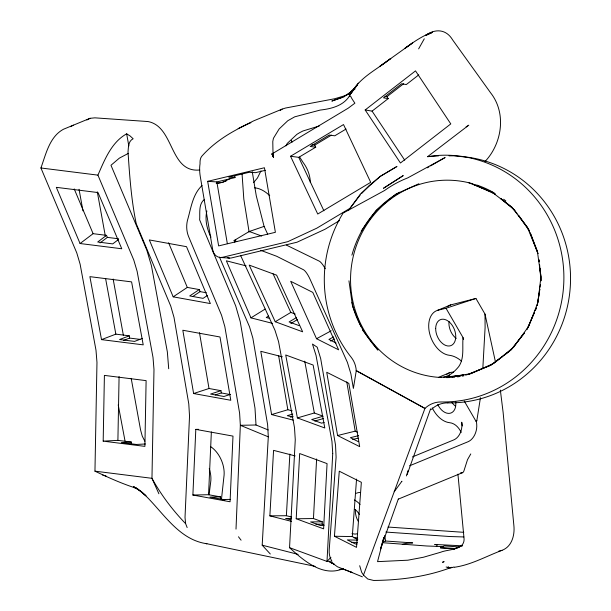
<?xml version="1.0" encoding="UTF-8"?>
<svg xmlns="http://www.w3.org/2000/svg" width="611" height="611" viewBox="0 0 611 611"><rect width="100%" height="100%" fill="white"/><g stroke="black" fill="none" stroke-linecap="round" stroke-linejoin="round"><path stroke-width="0.92" d="M137.666 488.701C122.994 484.126 108.811 477.787 94.957 471.165L96.973 362.384L95.996 350.218L80.11 264.135L76.765 252.878L40.922 167.979C45.901 154.278 49.499 136.734 63.498 129.234L90.023 118.32L94.858 117.839L147.946 121.543C174.532 126.439 169.232 173.028 199.728 169.995M103.183 441.142L104.405 375.398L146.113 380.63L144.891 446.374L103.183 441.142L117.9 440.371L131.304 442.051L131.273 443.624M117.9 440.371L119.084 376.529M461.526 361.185L459.632 359.604A31.39 20.621 67.6 0 0 449.245 355.266A23.745 15.596 67.6 0 1 429.754 333.95A23.745 15.596 67.6 0 1 437.545 310.342L445.999 308.25L463.039 337.6C462.145 347.185 464.589 358.115 458.739 366.592C454.378 371.908 448.459 377.3 441.165 377.247M195.81 429.38L232.99 436.117L230.064 501.768L192.885 495.032L195.81 429.38L198.575 429.319M224.863 500.058L220.403 499.248L220.51 496.888L208.557 494.719L211.36 431.924M343.581 568.497C323.036 577.563 303.682 560.654 289.545 547.67L295.266 439.737L294.494 427.624L278.555 341.587L274.988 330.291L240.589 255.444M296.205 518.777L299.665 453.545L327.068 463.612L323.609 528.836L296.205 518.777L313.458 518.533L322.264 521.771L322.142 524.116L323.784 524.719M313.458 518.533L316.613 458.976M270.306 554.001L262.188 545.188L268.298 436.834L267.626 424.668L252.87 338.173L249.525 326.801L219.494 257.155M291.462 521.374L269.871 515.852L273.56 450.368L295.151 455.898M291.592 517.051L286.383 515.715L289.866 454.034M482.827 368.441L485.103 327.519L484.997 314.077L475.931 298.458L450.788 304.889L437.545 310.342M334.438 536.252L339.265 471.196L361.353 482.3L356.526 547.357L334.438 536.252L352.28 536.573L357.802 539.345M352.28 536.573L356.549 479.055M206.854 210.955C204.723 219.945 206.961 229.041 210.971 237.16M209.061 494.788L210.627 482.56A23.745 15.596 67.6 0 0 209.26 468.629M408.11 470.432L406.43 475.946M539.185 293.868L537.237 305.485M539.444 292.005L539.849 289.209M464.253 401.053L476.022 421.33L476.801 420.849L480.445 397.723M537.191 305.385L539.757 289.011M540.04 287.193L540.468 284.466M468.797 125.156L427.578 156.683A125.362 116.51 -80.5 0 1 445.64 155.194A123.468 119.725 -82.2 0 1 563.869 279.861A123.468 119.725 -82.2 0 1 441.165 401.969A23.745 23.027 -82.2 0 0 424.943 408.415L356.259 370.648L353.387 388.413L350.882 373.81L347.415 362.407L310.212 279.563A9.501 2.192 62.6 0 0 303.522 269.772L276.623 256.246L260.698 250.327M407.163 474.48L430.511 409.072M380.485 549.068L383.891 537.367L377.537 561.646L407.873 560.195L423.492 557.224L440.668 552.237C448.802 548.892 465.941 550.496 463.932 537.275L457.929 474.144M260.989 170.859L257.43 178.015L253.649 182.475M398.341 498.935L380.439 549.243M451.735 567.283C426.86 576.738 400.113 580.206 373.611 580.45L367.746 579.007L363.484 575.088L424.943 408.415L356.221 370.64M351.905 255.161C359.069 229.064 375.849 205.342 399.785 192.228M534.144 313.252L527.178 329.176M535.236 310.648L536.321 308.036M527.178 329.016L534.388 312.412M535.152 310.663L536.29 308.043M158.891 493.772L151.963 478.314L153.987 369.533L153.002 357.366L137.116 271.292L133.778 260.026L97.928 175.136C104.565 159.998 111.423 142.248 126.668 133.824L130.013 135.894L133.152 138.766C128.264 140.965 128.447 147.343 128.027 151.803C129.601 175.8 131.319 200.209 136.238 223.718L170.736 306.042L174.013 317.399L188.784 403.909L189.525 416.099L185.018 517.395L185.622 523.642L187.157 527.568M286.017 145.869L287.216 143.432L296.893 134.344L299.596 132.702L302.934 130.991L319.263 125.988M418.627 48.872L424.278 38.798M349.24 96.385L350.645 96.171A9.501 2.467 52.2 0 0 352.746 99.975L354.884 103.19L348.247 108.147L271.513 154.224L273.01 153.422L272.781 141.5L273.445 138.262L279.151 128.952L287.789 120.734L294.708 116.831L320.172 110.079C331.544 108.758 343.901 105.756 350.042 95.064M350.981 93.521L351.684 92.368M361.193 231.103L376.185 210.299L395.867 194.145L418.894 183.758M351.776 92.185C360.627 76.856 377.491 69.188 390.796 58.442L379.989 66.24L412.7 42.831L405.017 48.284C413.525 42.044 422.3 35.896 432.298 32.284L426.615 34.964L432.298 32.284M358.313 83.134L349.912 94.774L354.472 88.832M401.679 481.544L401.923 481.208L394.194 491.748M348.316 210.635L360.643 193.771L380.263 176.35L396.974 166.459L380.34 176.35L369.082 185.645L361.468 193.664M524.521 332.888L510.995 350.004L524.459 332.873M355.617 87.342L357.328 85.112L348.217 94.361L353.135 90.39L345.047 95.805L350.042 93.277L340.228 98.279M470.768 453.935L467.499 459.701L463.886 471.012A4.751 3.116 67.6 0 1 460.725 472.685M484.966 161.609C502.143 143.448 506.664 113.15 490.61 92.819L452.713 40.02C446.236 29.038 435.338 28.412 425.447 35.469L432.389 32.246M360.2 195.001L350.042 208.282L316.826 228.163L287.819 241.658L222.488 257.307A9.501 8.31 -86.4 0 1 212.743 249.975L200.301 176.655A23.798 11.12 76.5 0 1 200.041 163.817C199.95 161.273 200.087 158.509 201.661 156.393C214.728 141.531 232.004 131.212 249.853 123.101L250.892 122.742M330.918 557.347L327.007 561.425L289.545 547.67M202.058 185.53C192.427 194.466 190.945 208.718 187.378 220.663C186.195 225.955 186.538 231.546 188.593 236.587L221.556 315.245L224.833 326.602L239.604 413.12L240.344 425.302L236.006 529.126M476.022 421.33L476.801 420.849M350.645 92.383L354.96 88.832M348.217 94.361L355.006 88.794M204.517 199.377C198.277 204.036 200.156 213.201 199.644 219.853L235.67 305.821L240.215 321.577L254.986 408.095L256.017 424.996L268.237 429.961M502.876 356.343L490.702 365.256L469.156 374.131M504.35 355.19L509.513 351.157M365.164 109.965L415.511 70.876L450.788 123.911L400.442 163L365.164 109.965L372.076 111.126L404.726 160.204M385.06 96.393L386.923 96.706L403.581 83.768M372.076 111.126L388.191 98.615L386.923 96.706M418.756 74.878L406.3 84.555L401.633 83.768L383.525 97.829L388.191 98.615M80.064 243.529L121.772 248.761L98.043 192.572L56.334 187.34L80.064 243.529L93.109 233.677L106.513 235.357L107.368 237.381L118.618 238.794M106.513 235.357L97.707 242.009L112.714 243.888L118.58 239.459M100.028 242.926L107.368 237.381M510.238 350.569L490.702 365.256L468.186 374.268M173.188 296.839L210.36 303.575L186.515 246.676L149.336 239.94L173.188 296.839L187.302 287.407L199.247 289.576L200.11 291.623L206.35 292.753M199.247 289.576L189.723 295.938L203.096 298.359L207.496 295.426M192.778 296.518L200.11 291.623M280.182 110.415L282.229 109.079L285.497 108.04L334.706 98.745L346.315 95.308M246.149 265.877L226.36 260.813L250.953 317.857L265.128 309.09M268.557 316.07L266.228 317.514L269.81 318.43M290.553 156.256L343.519 124.56L370.701 182.33L317.743 214.033L290.553 156.256L298.756 157.348L315.711 147.205L314.734 145.128L311.969 144.754M314.734 145.128L331.406 135.146M346.07 129.036L334.767 135.802L329.23 135.062L310.174 146.464L315.711 147.205M267.649 234.112L264.089 226.398L249.25 231.485L234.089 240.551L234.792 242.193M339.624 220.518L325.029 229.255L296.984 242.231L231.661 257.888A9.501 8.31 -86.4 0 1 227.368 257.621M275.24 321.745L302.651 331.804L276.615 275.164L249.204 265.098L275.24 321.745L290.813 312.435L295.22 314.046M296.388 317.598L289.11 321.951L298.97 325.571M290.859 323.509L297.328 319.637M427.303 167.796L428.922 166.864M430.541 165.932L445.121 157.531L407.774 177.87A107.796 104.534 -82.2 0 0 384.602 190.487L343.092 213.094A123.468 119.725 -82.2 0 0 351.142 357.221A23.745 23.027 -82.2 0 1 356.259 370.648M454.301 567.283C471.196 564.908 486.226 556.239 502.021 550.328C511.987 546.654 514.92 534.946 513.859 525.361L503.128 412.478L500.348 390.093M316.536 338.723L338.624 349.828L312.786 292.394L290.699 281.289L316.536 338.723L331.193 330.803M333.637 336.89L328.932 339.433L336.081 343.031M330.643 341.075L334.568 338.952M86.899 119.985L90.023 118.32M128.356 153.384L119.374 158.127L110.973 165.283L146.823 250.182L151.452 265.8L167.345 351.883L168.705 368.754M70.456 126.698L73.427 125.148M238.145 128.593L253.817 120.795L282.229 109.079M230.156 178.611L222.351 182.391L217.027 183.308M438.82 377.193L449.574 372.771M412.372 456.944L453.828 439.882A14.244 10.051 -82.6 0 0 461.725 422.209L462.283 425.92M409.576 465.803L468.064 441.73A14.267 9.761 -77.2 0 0 476.702 424.156L476.404 421.01M398.319 499.118L462.313 472.769M383.051 542.079L385.625 541.018L412.677 542.912A8.31 1.94 -10.3 0 0 402.237 544.47M440.409 547.479L454.309 548.449L450.689 548.655L440.523 548.082L440.409 547.479L444.281 545.89L459.144 546.929L453.744 549.09L461.885 545.745M453.981 567.023L450.391 567.993L446.122 567.016M443.914 561.7L442.494 562.273L444.014 561.708M226.551 180.764L222.351 182.391L216.21 183.407M101.51 339.624L143.218 344.856L131.594 281.885L89.893 276.653L101.51 339.624L115.853 334.141L129.257 335.821L129.677 338.082L139.988 339.38M129.257 335.821L119.58 339.525L134.58 341.404L142.5 338.372M123.514 340.442L129.677 338.082M339.716 98.241L331.826 101.082L344.558 96.584M235.815 239.97L234.089 240.551L236.747 241.528M445.999 308.25L475.931 298.458M193.618 393.537L230.798 400.274L219.991 336.982L182.819 330.245L193.618 393.537L209.008 388.504L220.953 390.673L221.342 392.949L230.255 394.569M220.953 390.673L210.574 394.064L223.947 396.493L230.003 394.507M215.286 394.927L221.342 392.949M282.381 356.824L260.79 351.302L271.59 414.579L287.842 409.737L292.18 410.844M292.768 414.037L287.277 415.671L292.654 417.046M290.408 417.13L293.158 416.312M297.381 417.924L324.792 427.983L313.13 365.042L285.719 354.983L297.381 417.924L314.337 412.99L323.143 416.221L311.702 419.551L321.562 423.171L324.197 422.407M314.757 421.048L323.563 418.489M467.782 125.897L466.14 126.706L466.926 126.683M498.622 551.221L502.021 550.328M337.585 435.528L359.68 446.641L348.828 383.38L326.732 372.267L337.585 435.528L355.212 431.152L357.58 432.344M358.649 435.635L350.416 437.682L358.359 441.677M352.639 439.5L358.13 438.133M207.679 181.345L264.433 167.75L275.393 232.302L218.639 245.905L207.679 181.345L216.852 181.925L235.021 177.572L234.761 176.021M265.426 170.286L255.436 172.676L249.242 172.287L228.827 177.182L235.021 177.572M343.489 568.62L339.212 569.551M463.642 375.123L446.198 377.56L470.997 373.642L494.024 363.255L513.706 347.109L528.698 326.305L537.986 302.246L540.934 276.592L539.987 268.221M465.483 374.871L467.316 374.612L465.475 374.826M443.349 377.331L463.627 375.032M427.578 156.683L438.545 155.874M131.304 442.051L121.375 442.57L136.375 444.457L145.403 443.983M430.495 409.156L431.572 409.332A23.745 23.027 -82.2 0 1 447.794 402.878M256.017 424.996L240.344 425.302L268.298 436.834M192.885 495.032L208.557 494.719M220.51 496.888L209.932 497.094L223.305 499.515L230.355 499.378M322.264 521.771L310.617 521.931L320.477 525.552L324.059 525.498M315.872 524.2L322.142 524.116M269.871 515.852L286.383 515.715M291.218 518.426L285.643 518.472L291.019 519.846M449.032 155.828L453.797 155.813L469.072 157.401A123.468 119.725 -82.2 0 1 570.078 289.446A123.468 119.725 -82.2 0 1 447.825 402.886M357.527 540.109L347.338 539.925L355.281 543.92L357.13 543.95M351.791 542.347L357.351 542.446M220.319 257.498L229.492 258.079M382.578 542.705L426.837 545.997L443.265 546.616M387.947 527.033L463.787 532.326M463.825 536.947L450.024 536.542L385.862 532.066M353.998 537.802L357.71 538.062M462.649 545.837L434.711 544.447A8.31 1.94 -10.3 0 1 436.292 546.425M40.922 167.979L97.928 175.136M94.957 471.165L151.963 478.314C161.083 494.864 172.508 510.055 185.622 523.642M254.436 187.776C260.309 188.28 265.579 191.625 269.703 195.665M315.139 566.366L205.38 543.416L206.908 543.744C177.503 539.643 162.159 510.368 141.889 492.168L145.991 495.834L137.597 488.976L141.775 492L133.419 486.501L137.811 489.205L134.069 487.357L136.711 488.288M250.953 317.857L272.544 323.379M271.59 414.579L293.181 420.108M262.188 545.188L298.153 554.391M102.595 475.045L106.161 476.091M249.25 231.485L261.668 236.045M329.314 561.998L333.362 563.487L330.75 562.502L334.186 564.236L332.69 563.304L337.448 566.787L352.226 572.553L341.58 568.467M468.576 182.666L491.855 192.037L495.582 194.313L473.601 184.331L491.855 192.037L511.934 207.305L517.143 213.506M349.828 571.629L362.392 576.837M286.506 245.164L319.377 261.202A9.501 2.093 60.6 0 1 325.243 268.695M500.783 198.445L511.934 207.305L527.446 227.445L529.615 231.195L518.227 215.041M500.608 198.491L514.974 210.428M362.445 329.963L377.957 350.095C365.92 336.302 355.571 320.447 351.982 302.277M238.473 536.771L241.085 540.208M518.77 215.607L527.446 227.445L538.039 253.557M363.484 575.088L361.651 572.263L359.688 565.717M299.68 157.103L303.232 162.663A23.745 15.596 67.6 0 1 310.357 182.643M449.184 375.093L450.124 376.712M144.83 441.234L142.264 436.139L140.561 429.923L131.197 378.369M461.221 432.443C458.968 427.677 454.981 423.171 449.421 422.659A23.745 15.596 67.6 0 1 432.237 407.843M298.756 157.348L323.914 210.81M273.064 273.812L290.813 312.435M291.34 140.431L292.096 142.134M74.198 188.898L93.109 233.677M168.59 242.766L187.302 287.407M360.872 326.289L352.555 306.332L348.957 280.816M273.522 157.455L272.766 155.629L273.522 157.455L272.834 153.407L273.407 156.958M530.287 232.928L537.336 251.075L540.934 276.592L541.041 280.823L539.444 264.693M530.272 232.974L537.848 253.428M249.12 232.043L243.82 199.171L242.078 174.104M264.089 226.398L256.299 195.948L252.251 171.699M484.997 314.077L495.384 361.605M125.026 440.974L118.221 404.872M463.039 337.6L463.413 339.449M304.729 361.154L314.337 412.99M105.596 278.57L115.853 334.141M384.632 535.572L385.625 541.018M97.294 191.839L105.306 235.892M113.142 279.013L123.361 335.256M79.04 189.28L82.959 210.841M126.668 133.824L128.822 145.976M346.758 381.844L355.212 431.152M278.639 355.762L287.842 409.737M199.469 332.659L209.008 388.504M216.852 181.925L227.338 243.674M539.032 259.858L539.246 261.714M539.559 264.502L539.773 266.365M538.971 259.95L539.162 261.852M221.457 499.37L223.87 477.107A23.745 15.596 67.6 0 0 210.467 446.526M455.684 401.542A14.007 9.203 67.6 0 1 449.795 413.319A14.007 9.203 67.6 0 1 437.736 404.49M447.894 306.317A23.745 15.596 67.6 0 1 450.788 304.889M456.203 338.425A14.007 9.203 67.6 0 1 449.032 321.401M446.763 374.322A23.745 15.596 67.6 0 1 453.583 372.137M357.068 533.762A14.007 9.203 67.6 0 1 352.028 533.411M354.953 509.375A14.007 9.203 67.6 0 1 359.413 514.531M358.214 521.305A14.007 9.203 67.6 0 1 355.503 509.437M354.403 499.928A23.745 15.596 67.6 0 1 360.07 504.419M356.244 493.298A23.745 15.596 67.6 0 1 359.81 492.466M455.455 406.147A14.007 9.203 67.6 0 1 451.972 402.496M476.542 184.942A98.768 95.782 -82.2 0 1 494.352 193.03M503.624 199.239A98.768 95.782 -82.2 0 1 505.847 200.973M463.948 375.796A98.768 95.782 -82.2 0 1 462.115 376.139M460.274 376.452A98.768 95.782 -82.2 0 1 457.494 376.857M454.706 377.17A98.768 95.782 -82.2 0 1 451.911 377.407M449.123 377.552A98.768 95.782 -82.2 0 1 446.343 377.613M441.738 377.537A98.768 95.782 -82.2 0 1 351.852 263.486A98.768 95.782 -82.2 0 1 473.021 183.85M448.26 566.955L447.985 567.718L448.26 566.955M332.728 453.492L327.007 561.425L331.933 561.211A19.025 17.643 -63.3 0 1 329.214 549.923L336.096 457.227L335.531 445.098L320.691 358.626L317.224 347.224L312.458 344.046L316.017 355.342L331.956 441.379L332.728 453.492M403.115 175.678L383.578 188.211L403.115 175.678M435.681 328.481A14.007 9.203 67.6 0 0 450.59 345.727A14.007 9.203 67.6 0 0 450.887 323.609A14.007 9.203 67.6 0 0 435.681 328.481"/></g></svg>
